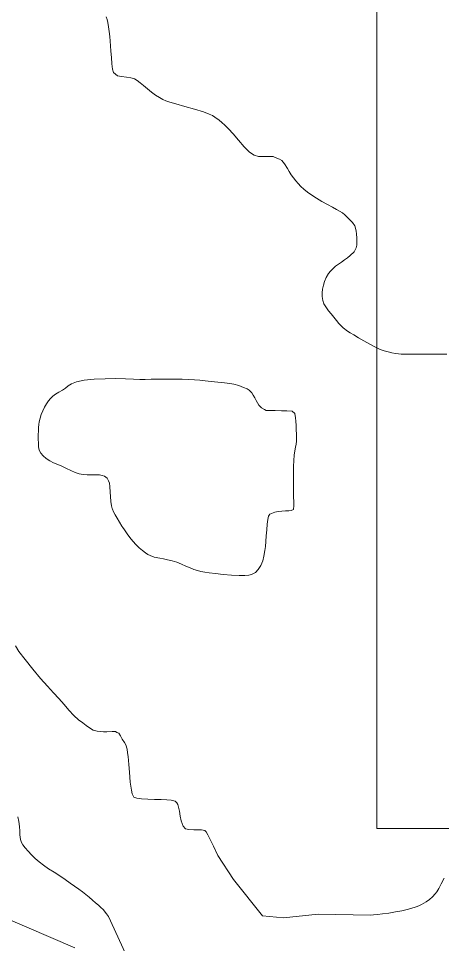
# Model space of a CAD drawing. Header units: kilometres. Extents: x 1172066 to 1174183, y 1051619 to 1053209.
# Drawn here: x 1172553.3 to 1172714.8, y 1051993.9 to 1052346.4 of the extents above; entities that cross this region are included whole.
import ezdxf

# ---------------------------------------------------------------- set-up
doc = ezdxf.new("R2010")
doc.units = ezdxf.units.KM
doc.header["$MEASUREMENT"] = 0
doc.layers.add('calles', color=7, linetype='Continuous', lineweight=5)
doc.layers.add('terreno', color=7, linetype='Continuous')

msp = doc.modelspace()

# ---------------------------------------------------------------- linework, layer by layer
at = {"layer": 'calles', "elevation": 50}
msp.add_lwpolyline([(1173516, 1052038.02838), (1172689.77283, 1052038.02838), (1172689.77283, 1052727.99721), (1173516, 1052727.99721)], close=True, dxfattribs=at)
at = {"layer": 'terreno', "lineweight": 0, "ltscale": 2090}
for points, elevation in [([(1172716.52205, 1052218.57203), (1172711.89346, 1052218.63462), (1172707.12321, 1052218.62354), (1172703.13714, 1052218.58408), (1172700.5991, 1052218.56034), (1172699.1199, 1052218.58249), (1172698.0514, 1052218.67657), (1172696.86346, 1052218.86308), (1172695.51713, 1052219.13186), (1172694.0935, 1052219.46429), (1172692.64057, 1052219.8636), (1172691.06691, 1052220.41435), (1172689.24606, 1052221.22198), (1172687.11474, 1052222.34318), (1172684.87068, 1052223.62388), (1172682.77681, 1052224.86127), (1172681.04193, 1052225.8943), (1172679.66099, 1052226.72696), (1172678.57878, 1052227.406), (1172676.98619, 1052228.59071), (1172676.22775, 1052229.32624), (1172675.35425, 1052230.28526), (1172674.38492, 1052231.42485), (1172673.3701, 1052232.66822), (1172672.36517, 1052233.93466), (1172671.43656, 1052235.13744), (1172670.65465, 1052236.18687), (1172669.6615, 1052237.71738), (1172669.18532, 1052239.04626), (1172668.99864, 1052240.48949), (1172669.00394, 1052241.9376), (1172669.15827, 1052243.37941), (1172669.45056, 1052244.83184), (1172669.89081, 1052246.29798), (1172670.46321, 1052247.73071), (1172671.39914, 1052249.27314), (1172672.13701, 1052250.17361), (1172673.03971, 1052251.11685), (1172674.06153, 1052252.03364), (1172675.1597, 1052252.87478), (1172676.29909, 1052253.6691), (1172677.44849, 1052254.46447), (1172678.57272, 1052255.29472), (1172679.60998, 1052256.11658), (1172681.17652, 1052257.5339), (1172681.96755, 1052259.04967), (1172682.12348, 1052260.14846), (1172682.16348, 1052261.44473), (1172682.12904, 1052262.83766), (1172682.04762, 1052264.22436), (1172681.90863, 1052265.51379), (1172681.37054, 1052267.47143), (1172680.48957, 1052268.75243), (1172679.32256, 1052270.03311), (1172678.55909, 1052270.77263), (1172677.66026, 1052271.58652), (1172676.76762, 1052272.36243), (1172675.5172, 1052273.0827), (1172674.38029, 1052273.69847), (1172672.91351, 1052274.49574), (1172670.98043, 1052275.56485), (1172668.87174, 1052276.76818), (1172666.84197, 1052277.98685), (1172664.98734, 1052279.17935), (1172663.36693, 1052280.32492), (1172662.0158, 1052281.41374), (1172660.87385, 1052282.47052), (1172659.85988, 1052283.53089), (1172658.90576, 1052284.62454), (1172658.00445, 1052285.75645), (1172657.166, 1052286.92364), (1172656.40046, 1052288.11117), (1172655.72314, 1052289.2501), (1172654.68462, 1052291.07841), (1172653.55082, 1052292.31624), (1172652.66437, 1052292.83417), (1172651.71327, 1052293.2738), (1172650.31857, 1052293.83738), (1172648.71149, 1052293.83294), (1172647.48942, 1052293.83228), (1172646.10532, 1052293.83589), (1172644.66691, 1052293.90523), (1172643.10782, 1052294.33604), (1172641.3204, 1052295.48183), (1172639.25074, 1052297.54139), (1172637.07584, 1052300.08549), (1172635.02839, 1052302.53115), (1172633.29355, 1052304.41824), (1172631.86812, 1052305.78874), (1172630.70332, 1052306.8074), (1172629.74151, 1052307.62101), (1172628.13063, 1052308.86763), (1172627.2641, 1052309.40164), (1172625.93925, 1052310.00256), (1172623.72547, 1052310.78835), (1172620.40847, 1052311.82208), (1172616.63908, 1052312.9367), (1172613.28138, 1052313.90722), (1172610.97713, 1052314.5786), (1172609.46672, 1052315.07763), (1172608.26523, 1052315.60311), (1172606.97785, 1052316.3142), (1172605.55352, 1052317.22966), (1172604.03033, 1052318.33267), (1172602.46044, 1052319.58148), (1172600.95053, 1052320.83958), (1172599.62232, 1052321.9475), (1172598.5294, 1052322.78049), (1172597.46462, 1052323.36759), (1172596.15368, 1052323.76956), (1172594.43624, 1052324.05463), (1172592.59501, 1052324.29912), (1172591.02761, 1052324.57989), (1172589.47999, 1052325.7708), (1172589.16478, 1052327.11042), (1172588.90336, 1052329.14234), (1172588.67017, 1052331.5574), (1172588.47814, 1052333.93766), (1172588.33271, 1052335.97212), (1172588.19838, 1052337.7686), (1172588.03419, 1052339.53796), (1172587.80847, 1052341.42003), (1172587.54891, 1052343.26194), (1172587.29262, 1052344.83584), (1172587.0512, 1052346.0028), (1172586.72578, 1052346.95536)], 40), ([(1172586.29802, 1052209.25384), (1172590.34818, 1052209.27259), (1172594.04283, 1052209.18368), (1172597.13853, 1052209.07299), (1172599.51898, 1052209.00901), (1172601.57516, 1052208.99552), (1172603.82419, 1052209.01994), (1172606.63514, 1052209.06794), (1172609.78113, 1052209.11249), (1172612.88527, 1052209.12386), (1172615.64964, 1052209.08066), (1172618.08725, 1052208.98293), (1172620.28704, 1052208.84009), (1172622.35303, 1052208.65765), (1172624.43616, 1052208.44127), (1172626.70142, 1052208.19674), (1172629.22581, 1052207.9304), (1172631.73423, 1052207.658), (1172633.86457, 1052207.39684), (1172635.35979, 1052207.15474), (1172637.25936, 1052206.62249), (1172639.0497, 1052205.92773), (1172640.34815, 1052205.41472), (1172641.15444, 1052204.93042), (1172642.17762, 1052203.82608), (1172642.75452, 1052202.9897), (1172643.32821, 1052201.98528), (1172643.88413, 1052200.9288), (1172644.90525, 1052199.18542), (1172645.90918, 1052198.13499), (1172646.98916, 1052197.50695), (1172647.70865, 1052197.19326), (1172649.22089, 1052197.16226), (1172651.1332, 1052197.1211), (1172653.4286, 1052197.06573), (1172655.48202, 1052197.00222), (1172657.5498, 1052196.86277), (1172658.58068, 1052196.0375), (1172658.86441, 1052194.37171), (1172658.97541, 1052193.07514), (1172659.06478, 1052191.48445), (1172659.13474, 1052189.76266), (1172659.1904, 1052188.10882), (1172659.22604, 1052186.6739), (1172659.20983, 1052185.42475), (1172659.10013, 1052184.27917), (1172658.87439, 1052183.13805), (1172658.59241, 1052181.83166), (1172658.33208, 1052180.17336), (1172658.15482, 1052178.06639), (1172658.05736, 1052175.78581), (1172658.01501, 1052173.69947), (1172658.00849, 1052172.08135), (1172658.02523, 1052170.84035), (1172658.05209, 1052169.79341), (1172658.10131, 1052167.8015), (1172658.11603, 1052165.91546), (1172658.10722, 1052164.1453), (1172658.12197, 1052162.46927), (1172658.15089, 1052160.97631), (1172658.02166, 1052159.51062), (1172657.17639, 1052159.12469), (1172656.21789, 1052159.00624), (1172654.97429, 1052158.90148), (1172653.58871, 1052158.79207), (1172652.19925, 1052158.65663), (1172650.91809, 1052158.45769), (1172649.08454, 1052157.68716), (1172648.56708, 1052156.91572), (1172648.23177, 1052155.68009), (1172648.01003, 1052153.89194), (1172647.85099, 1052151.73707), (1172647.70746, 1052149.47227), (1172647.54237, 1052147.32837), (1172647.3602, 1052145.41842), (1172647.17753, 1052143.83147), (1172646.81963, 1052141.64467), (1172646.33078, 1052139.8743), (1172645.59998, 1052138.0928), (1172644.63184, 1052136.59624), (1172643.54699, 1052135.46915), (1172642.12048, 1052134.69551), (1172641.06563, 1052134.4336), (1172639.56221, 1052134.28663), (1172637.40003, 1052134.29563), (1172634.49801, 1052134.48021), (1172631.28144, 1052134.77535), (1172628.30576, 1052135.0966), (1172625.99232, 1052135.37692), (1172624.23202, 1052135.63479), (1172622.78169, 1052135.9031), (1172621.42812, 1052136.22286), (1172620.07112, 1052136.6366), (1172618.64145, 1052137.19402), (1172617.08404, 1052137.91186), (1172615.41133, 1052138.68917), (1172613.64996, 1052139.39506), (1172611.84239, 1052139.92873), (1172610.08247, 1052140.31861), (1172608.47896, 1052140.62221), (1172607.11565, 1052140.88793), (1172605.03033, 1052141.36031), (1172603.4558, 1052141.88706), (1172602.61872, 1052142.32421), (1172601.62771, 1052142.96266), (1172600.50874, 1052143.80653), (1172599.31285, 1052144.84807), (1172598.09013, 1052146.06648), (1172596.88184, 1052147.41097), (1172595.72926, 1052148.81674), (1172594.66062, 1052150.23587), (1172593.65989, 1052151.67634), (1172593.07065, 1052152.58567), (1172592.69797, 1052153.16097), (1172591.76184, 1052154.68874), (1172590.88996, 1052156.1648), (1172590.13687, 1052157.47039), (1172589.54283, 1052158.54972), (1172589.08896, 1052159.59868), (1172589.0391, 1052159.78246), (1172588.74204, 1052160.87315), (1172588.47634, 1052162.53403), (1172588.2879, 1052164.35626), (1172588.1772, 1052166.01786), (1172588.1262, 1052168.17675), (1172588.12201, 1052168.21874), (1172587.9934, 1052169.43023), (1172587.62083, 1052170.41456), (1172587.02856, 1052171.32788), (1172586.01173, 1052172.14122), (1172585.21624, 1052172.45355), (1172584.12525, 1052172.65153), (1172582.70387, 1052172.71395), (1172581.08682, 1052172.70446), (1172579.45072, 1052172.70389), (1172577.92621, 1052172.79285), (1172576.45498, 1052173.04105), (1172574.93268, 1052173.51704), (1172573.28619, 1052174.24947), (1172571.56707, 1052175.11557), (1172569.8611, 1052175.95172), (1172568.23679, 1052176.64526), (1172566.69878, 1052177.27617), (1172565.23647, 1052177.97345), (1172563.85739, 1052178.83612), (1172562.65767, 1052179.83763), (1172561.75061, 1052180.9195), (1172561.21136, 1052182.04608), (1172560.95868, 1052183.26998), (1172560.86922, 1052184.66465), (1172560.84185, 1052186.26063), (1172560.8482, 1052187.91075), (1172560.8792, 1052189.42499), (1172560.93244, 1052190.67232), (1172561.03937, 1052191.76888), (1172561.2352, 1052192.88985), (1172561.5503, 1052194.1684), (1172561.98787, 1052195.56251), (1172562.54232, 1052196.98615), (1172563.205, 1052198.36132), (1172563.94111, 1052199.6418), (1172564.71187, 1052200.78644), (1172565.50036, 1052201.77114), (1172566.37345, 1052202.62723), (1172567.42394, 1052203.40114), (1172568.6946, 1052204.13908), (1172570.03425, 1052204.88131), (1172571.24669, 1052205.66697), (1172572.25483, 1052206.5137), (1172573.45901, 1052207.35431), (1172575.38068, 1052208.09925), (1172578.38122, 1052208.67318), (1172582.17067, 1052209.05873), (1172586.29802, 1052209.25384)], 50), ([(1172552.17773, 1052107.49868), (1172553.48037, 1052105.43158), (1172555.78587, 1052102.32706), (1172558.70707, 1052098.65134), (1172561.70373, 1052095.08899), (1172564.34344, 1052092.16002), (1172566.63784, 1052089.72648), (1172568.70832, 1052087.48792), (1172570.66092, 1052085.22381), (1172572.53623, 1052083.02135), (1172574.36146, 1052081.04968), (1172576.13702, 1052079.44079), (1172577.75692, 1052078.18721), (1172579.09134, 1052077.24732), (1172580.73077, 1052076.09783), (1172581.75078, 1052075.46152), (1172583.20873, 1052075.05624), (1172584.37834, 1052074.94163), (1172585.71171, 1052074.8798), (1172586.99886, 1052074.86475), (1172588.92871, 1052074.92269), (1172590.20485, 1052074.91159), (1172590.81519, 1052074.61832), (1172591.47674, 1052074.30044), (1172592.14335, 1052073.31646), (1172592.84257, 1052071.97862), (1172593.72129, 1052070.7556), (1172594.20652, 1052069.84779), (1172594.65731, 1052068.16877), (1172594.83692, 1052066.88148), (1172595.03381, 1052065.47034), (1172595.32939, 1052062.32352), (1172595.54846, 1052059.50236), (1172595.6973, 1052057.59092), (1172595.88554, 1052055.59967), (1172596.07451, 1052054.09446), (1172596.29534, 1052052.62039), (1172596.56784, 1052051.21856), (1172597.29556, 1052049.99184), (1172598.37765, 1052049.55583), (1172600.20197, 1052049.29225), (1172602.55476, 1052049.15612), (1172605.12224, 1052049.085), (1172607.6077, 1052049.02049), (1172609.78722, 1052048.93456), (1172611.45393, 1052048.80726), (1172613.02497, 1052048.38552), (1172613.6448, 1052047.78234), (1172613.95746, 1052047.21075), (1172614.27825, 1052046.17918), (1172614.6037, 1052044.57458), (1172614.93635, 1052042.708), (1172615.28029, 1052040.99748), (1172615.97872, 1052038.96659), (1172616.91298, 1052037.84284), (1172618.2063, 1052037.5758), (1172620.10078, 1052037.49756), (1172621.75182, 1052037.5112), (1172623.02697, 1052037.49711), (1172624.30019, 1052037.24898), (1172624.7285, 1052036.75492), (1172625.40396, 1052035.58399), (1172626.41731, 1052033.57654), (1172627.54417, 1052031.2456), (1172629.22162, 1052027.71215), (1172635.13939, 1052018.54495), (1172646.2066, 1052004.8143), (1172654.22211, 1052003.94632), (1172667.48548, 1052005.34275), (1172687.46429, 1052005.00515), (1172688.56789, 1052005.10726), (1172690.00934, 1052005.24594), (1172692.00341, 1052005.47317), (1172694.36902, 1052005.80713), (1172696.90414, 1052006.24989), (1172699.33404, 1052006.73416), (1172701.36516, 1052007.17059), (1172702.8017, 1052007.50425), (1172704.74391, 1052008.13327), (1172705.75389, 1052008.58397), (1172706.81054, 1052009.1079), (1172708.61298, 1052010.1193), (1172709.89386, 1052011.02728), (1172710.99736, 1052012.01344), (1172712.02834, 1052013.11129), (1172712.6157, 1052013.90905), (1172713.37305, 1052015.14063), (1172714.3558, 1052016.93729), (1172715.47584, 1052019.10261)], 40), ([(1172553.00251, 1052042.49348), (1172553.41471, 1052040.72629), (1172553.63473, 1052038.77918), (1172553.74904, 1052036.98459), (1172553.83344, 1052035.6029), (1172554.0105, 1052033.86162), (1172554.43309, 1052032.6595), (1172554.9709, 1052031.84393), (1172555.84223, 1052030.7009), (1172556.97759, 1052029.34206), (1172558.27219, 1052027.93195), (1172559.64844, 1052026.60024), (1172561.14843, 1052025.32511), (1172562.84545, 1052024.04587), (1172564.77974, 1052022.71473), (1172566.8662, 1052021.34231), (1172568.98577, 1052019.95103), (1172571.0353, 1052018.56842), (1172572.95556, 1052017.24023), (1172574.69933, 1052016.01622), (1172576.23947, 1052014.92427), (1172577.63025, 1052013.91065), (1172578.94301, 1052012.89965), (1172580.23299, 1052011.83856), (1172581.48302, 1052010.76827), (1172582.6548, 1052009.75162), (1172583.72013, 1052008.8325), (1172584.67412, 1052007.98185), (1172585.52102, 1052007.14972), (1172586.85047, 1052005.55677), (1172587.5872, 1052004.54312), (1172593.92591, 1051990.63958)], 30), ([(1172547.39358, 1052004.35719), (1172574.70254, 1051992.62478)], 20)]:
    msp.add_lwpolyline(points, dxfattribs=dict(at, elevation=elevation))

doc.saveas('drawing.dxf')
